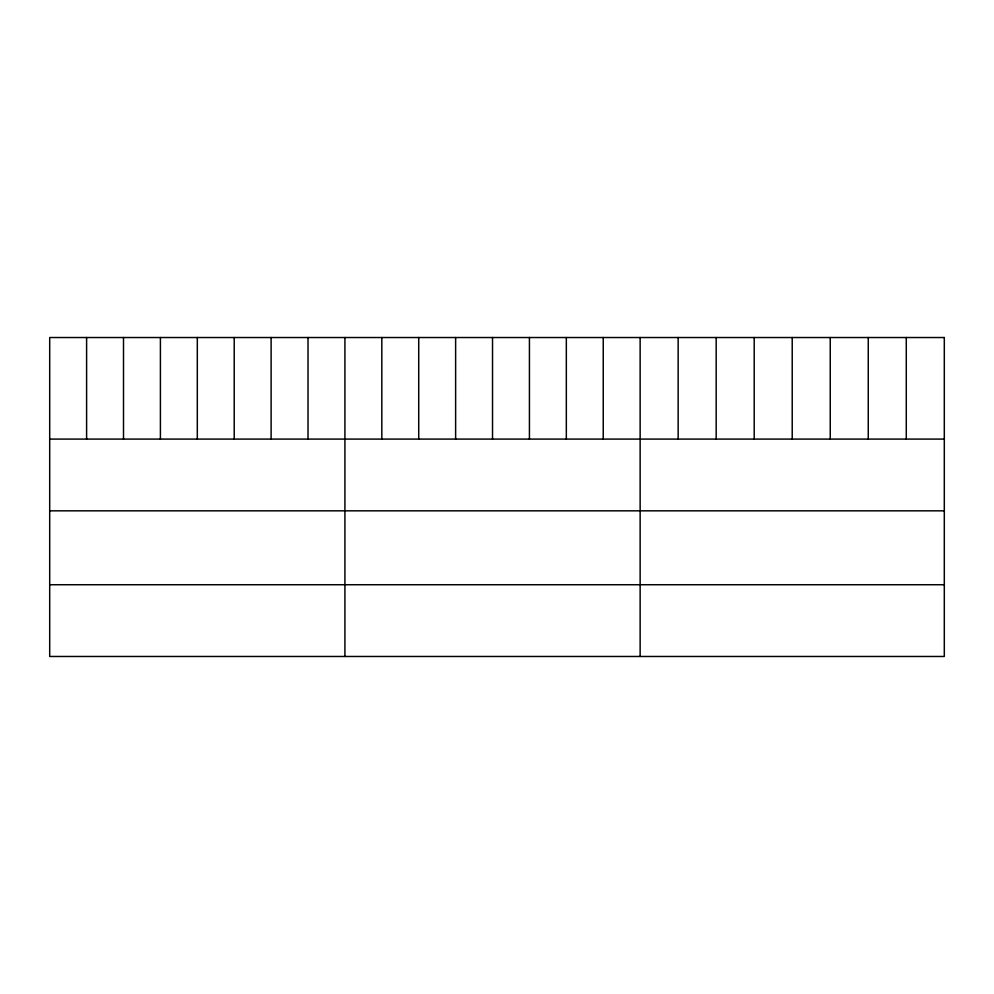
<?xml version="1.0" encoding="UTF-8"?>
<svg xmlns="http://www.w3.org/2000/svg" width="994" height="994" viewBox="0 0 994 994"><rect width="100%" height="100%" fill="white"/><g stroke="black" fill="none" stroke-linecap="round" stroke-linejoin="round"><path stroke-width="1.49" d="M49.7 439.087L944.3 439.087M49.7 510.829L944.3 510.829M49.7 584.733L944.3 584.733M906.279 337.525L906.279 439.087M868.259 337.525L868.259 439.087M830.239 337.525L830.239 439.087M792.218 337.525L792.218 439.087M754.197 337.525L754.197 439.087M716.177 337.525L716.177 439.087M678.156 337.525L678.156 439.087M640.136 337.525L640.136 656.475M603.234 337.525L603.234 439.087M566.332 337.525L566.332 439.087M529.429 337.525L529.429 439.087M492.527 337.525L492.527 439.087M455.625 337.525L455.625 439.087M418.722 337.525L418.722 439.087M381.82 337.525L381.82 439.087M344.918 337.525L344.918 656.475M308.016 337.525L308.016 439.087M271.113 337.525L271.113 439.087M234.211 337.525L234.211 439.087M197.309 337.525L197.309 439.087M160.407 337.525L160.407 439.087M123.505 337.525L123.505 439.087M86.602 337.525L86.602 439.087M944.3 337.525L49.7 337.525L49.7 656.475L944.3 656.475L944.3 337.525"/></g></svg>
